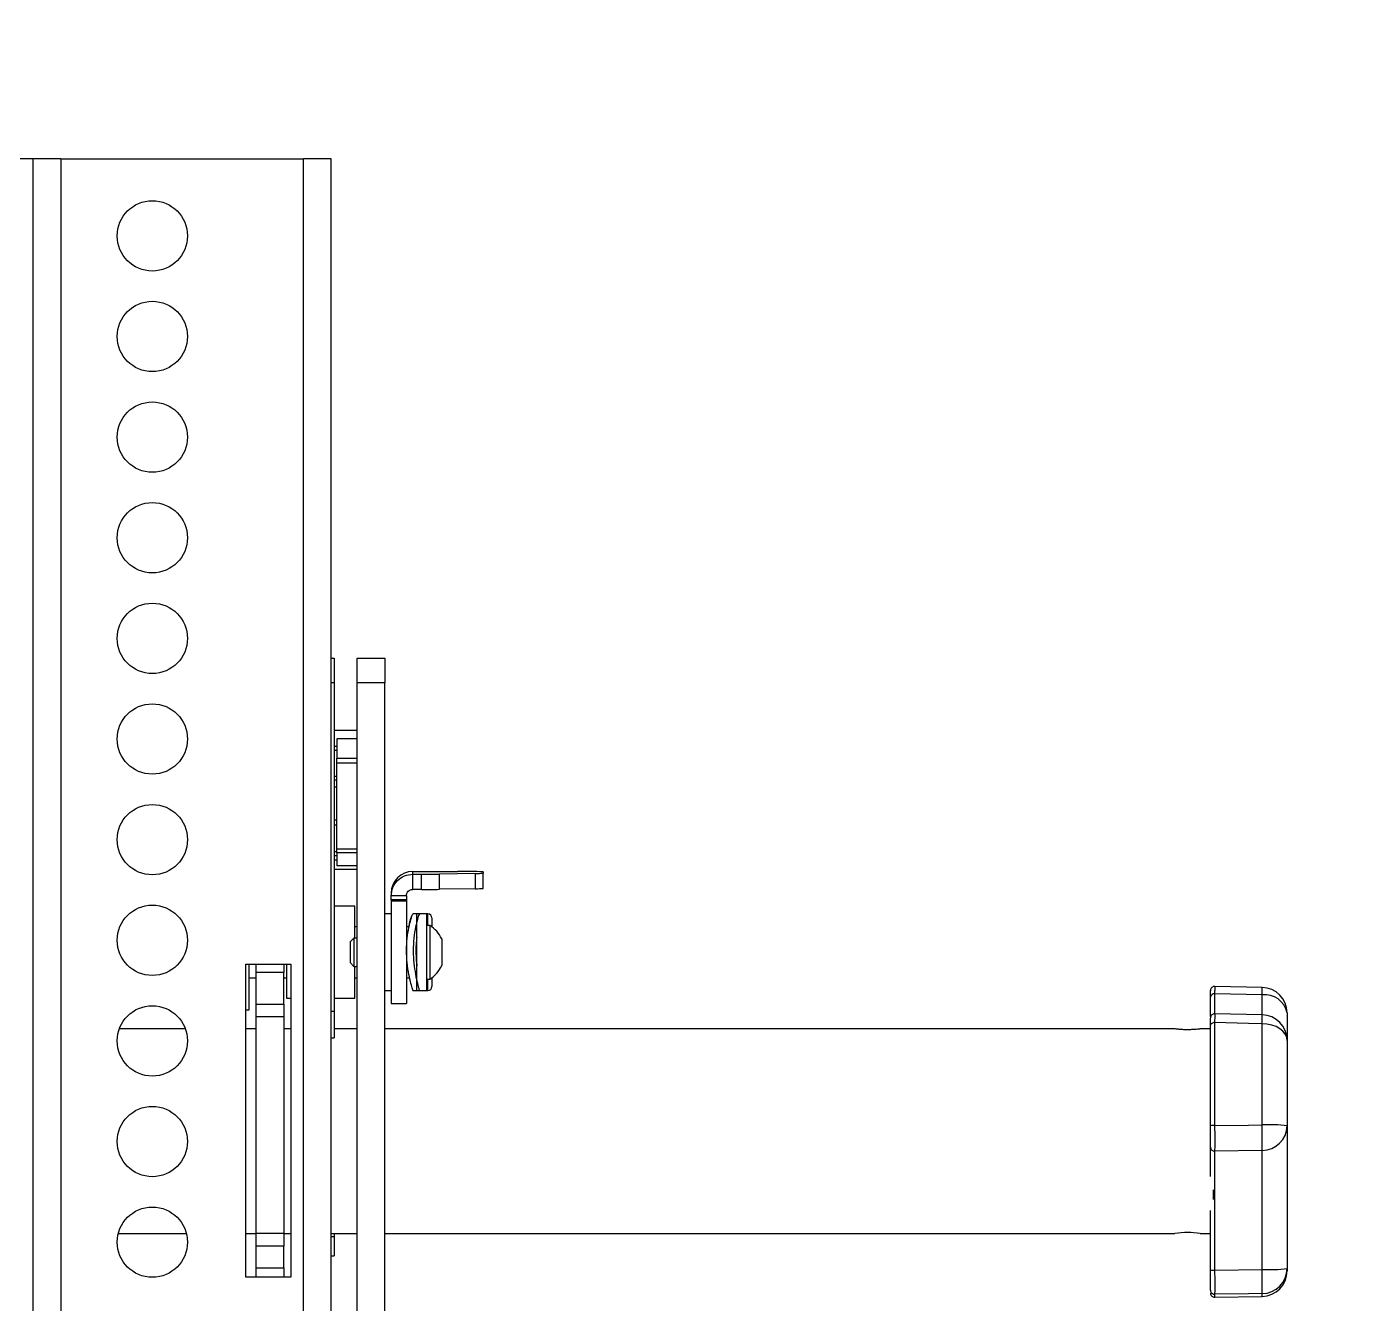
# Model space of a CAD drawing. Extents: x -382 to 1420, y -377 to 265.
# Drawn here: x 230.81 to 237.3, y -160.8 to -154.57 of the extents above; entities that cross this region are included whole.
import ezdxf
from ezdxf import colors
from ezdxf.entities.mleader import LeaderData, LeaderLine
from ezdxf.math import Vec2, Vec3

# ---------------------------------------------------------------- set-up
doc = ezdxf.new("R2010")
doc.units = 0
doc.header["$MEASUREMENT"] = 0
for name, color, linetype in [('AV-Anno-Iden', 154, 'CONTINUOUS'), ('AV-Detl-Obje-Brkt', 202, 'CONTINUOUS'), ('AV-Detl-Obje-Mont', 232, 'CONTINUOUS'), ('AV-Elev-Dims', 14, 'CONTINUOUS')]:
    doc.layers.add(name, color=color, linetype=linetype)
doc.styles.get("Standard").update_dxf_attribs({"font": 'arial.ttf'})

# ---------------------------------------------------------------- blocks, each defined once
blk = doc.blocks.new('A$C429A2651')
at = {"layer": 'AV-Detl-Obje-Brkt', "linetype": 'Continuous', "lineweight": 15}
for p, q in [((28.5715, 20.9101), (28.509, 20.9101)), ((28.5715, 20.9101), (28.5715, 4.4204)), ((28.7073, 20.9101), (28.5715, 20.9101)), ((28.7073, 20.9101), (28.7073, 4.4204)), ((28.7073, 20.9101), (29.894, 20.9101)), ((29.894, 4.4204), (29.894, 20.9101)), ((30.0298, 20.9101), (29.894, 20.9101)), ((30.0298, 4.4204), (30.0298, 20.9101)), ((30.0298, 18.4697), (30.0447, 18.4697)), ((30.0447, 18.4697), (30.0447, 18.3492)), ((30.1574, 18.4697), (30.2918, 18.4697)), ((30.1574, 18.3492), (30.1574, 18.4697)), ((30.2918, 18.4697), (30.2918, 18.3492)), ((30.0447, 18.3492), (30.0298, 18.3492)), ((30.0447, 18.3492), (30.0447, 16.7446)), ((30.2918, 18.3492), (30.1574, 18.3492)), ((30.1574, 13.9712), (30.1574, 18.3492)), ((30.2918, 13.9712), (30.2918, 18.3492)), ((30.1574, 18.117), (30.0447, 18.117)), ((30.0447, 18.0397), (30.0575, 18.0397)), ((30.1574, 18.0757), (30.0575, 18.0757)), ((30.0575, 18.0757), (30.0575, 17.981)), ((30.0447, 18.0214), (30.0575, 18.0214)), ((30.0575, 17.981), (30.1574, 17.981)), ((30.0575, 17.9576), (30.0575, 17.981)), ((30.1574, 17.9576), (30.0575, 17.9576)), ((30.0575, 17.5389), (30.0575, 17.9576)), ((30.0447, 17.893), (30.0575, 17.893)), ((30.0447, 17.8765), (30.0575, 17.8765)), ((30.0575, 17.8399), (30.0447, 17.8399)), ((30.0447, 17.6805), (30.0575, 17.6805)), ((30.0447, 17.6552), (30.0575, 17.6552)), ((30.0447, 17.5252), (30.0575, 17.5252)), ((30.0575, 17.5389), (30.1574, 17.5389)), ((30.0575, 17.519), (30.0575, 17.5389)), ((30.1574, 17.519), (30.0575, 17.519)), ((30.0575, 17.519), (30.0575, 17.4551)), ((30.0447, 17.5067), (30.0575, 17.5067)), ((30.0575, 17.483), (30.0447, 17.483)), ((30.1574, 17.4551), (30.0575, 17.4551)), ((30.0447, 17.4391), (30.1574, 17.4391)), ((30.4289, 17.4148), (30.4289, 17.4276)), ((30.4289, 17.4276), (30.6476, 17.4276)), ((30.4289, 17.3402), (30.4289, 17.4148)), ((30.4289, 17.4148), (30.4709, 17.4148)), ((30.4709, 17.3402), (30.4709, 17.4148)), ((30.7359, 17.4185), (30.5592, 17.4154)), ((30.5592, 17.3408), (30.5592, 17.4154)), ((30.7359, 17.3438), (30.7359, 17.4185)), ((30.7725, 17.4255), (30.7725, 17.42)), ((30.7725, 17.3453), (30.7725, 17.42)), ((30.3231, 17.3218), (30.3231, 17.3089)), ((30.4709, 17.3402), (30.4289, 17.3402)), ((30.7359, 17.3438), (30.5592, 17.3408)), ((30.1447, 17.258), (30.0447, 17.258)), ((30.1447, 17.1021), (30.1447, 17.258)), ((30.3977, 17.3089), (30.3231, 17.3089)), ((30.3231, 17.2894), (30.3231, 17.3089)), ((30.3977, 17.2894), (30.3231, 17.2894)), ((30.3231, 17.2894), (30.3231, 17.2829)), ((30.3977, 17.2829), (30.3231, 17.2829)), ((30.3231, 17.2829), (30.3231, 16.7833)), ((30.3977, 17.3089), (30.3977, 17.2894)), ((30.3977, 17.2894), (30.3977, 17.2829)), ((30.3977, 17.2829), (30.3977, 16.7833)), ((30.3231, 17.2205), (30.2918, 17.2205)), ((30.4602, 17.2205), (30.4281, 17.2205)), ((30.4969, 17.2205), (30.448, 17.2205)), ((30.448, 17.0983), (30.448, 17.2205)), ((30.5023, 17.2205), (30.4969, 17.2205)), ((30.4969, 17.0983), (30.4969, 17.2205)), ((30.5023, 17.164), (30.5023, 17.2205)), ((30.5223, 17.2005), (30.5223, 17.157)), ((30.1574, 17.158), (30.1447, 17.158)), ((30.4105, 17.158), (30.3977, 17.158)), ((30.5119, 17.164), (30.4969, 17.164)), ((30.5119, 17.164), (30.5119, 16.9022)), ((30.1408, 17.1021), (30.1222, 17.0835)), ((30.1222, 17.0835), (30.1222, 16.9828)), ((30.1574, 17.1021), (30.1408, 17.1021)), ((30.1408, 17.1021), (30.1408, 16.9642)), ((30.448, 16.8457), (30.448, 17.0983)), ((30.4969, 16.8457), (30.4969, 17.0983)), ((30.5699, 17.0986), (30.5699, 16.9677)), ((29.6129, 16.9751), (29.8316, 16.9751)), ((29.6129, 15.4448), (29.6129, 16.9751)), ((29.6288, 16.752), (29.6288, 16.9751)), ((29.6632, 16.9339), (29.6632, 16.9751)), ((29.7976, 16.9339), (29.6632, 16.9339)), ((29.6632, 16.7789), (29.6632, 16.9339)), ((29.7976, 16.9751), (29.7976, 16.9339)), ((29.7976, 16.7789), (29.7976, 16.9339)), ((29.8104, 16.9751), (29.8104, 16.8083)), ((29.8316, 16.9751), (29.8316, 15.4448)), ((30.1222, 16.9828), (30.1408, 16.9642)), ((30.1408, 16.9642), (30.1574, 16.9642)), ((30.1447, 16.8083), (30.1447, 16.9642)), ((29.6288, 16.9082), (29.6632, 16.9082)), ((29.7976, 16.9082), (29.8104, 16.9082)), ((30.1447, 16.9082), (30.1574, 16.9082)), ((30.3977, 16.9082), (30.4136, 16.9082)), ((30.4969, 16.9022), (30.5119, 16.9022)), ((30.5023, 16.8457), (30.5023, 16.9022)), ((30.5223, 16.9093), (30.5223, 16.8657)), ((29.8104, 16.8083), (29.8316, 16.8083)), ((30.0447, 16.8083), (30.1447, 16.8083)), ((30.2918, 16.8457), (30.3231, 16.8457)), ((30.4287, 16.8457), (30.4602, 16.8457)), ((30.448, 16.8457), (30.4969, 16.8457)), ((30.4969, 16.8457), (30.5023, 16.8457)), ((29.6129, 16.752), (29.6288, 16.752)), ((29.6632, 16.7789), (29.7976, 16.7789)), ((29.6632, 16.717), (29.6632, 16.7789)), ((29.7976, 16.7789), (29.7976, 16.717)), ((30.0298, 16.7446), (30.0447, 16.7446)), ((30.0447, 16.7446), (30.0447, 16.6153)), ((30.3231, 16.7833), (30.3977, 16.7833)), ((29.7976, 16.717), (29.6632, 16.717)), ((29.6632, 15.6603), (29.6632, 16.717)), ((29.7976, 16.717), (29.7976, 15.6603)), ((29.3168, 16.6584), (28.9938, 16.6584)), ((29.6632, 16.6584), (29.6129, 16.6584)), ((29.8316, 16.6584), (29.7976, 16.6584)), ((30.0298, 16.6153), (30.0447, 16.6153)), ((30.1574, 16.6584), (30.0447, 16.6584)), ((28.989, 15.659), (29.3217, 15.659)), ((29.6129, 15.659), (29.6632, 15.659)), ((29.6632, 15.6603), (29.7976, 15.6603)), ((29.6632, 15.5973), (29.6632, 15.6603)), ((29.7976, 15.6603), (29.7976, 15.5973)), ((29.7976, 15.659), (29.8316, 15.659)), ((30.0298, 15.659), (30.1574, 15.659)), ((30.0447, 15.6419), (30.0298, 15.6419)), ((30.0447, 15.659), (30.0447, 15.6419)), ((30.0447, 15.6419), (30.0447, 15.55)), ((29.7976, 15.5973), (29.6632, 15.5973)), ((29.6632, 15.491), (29.6632, 15.5973)), ((29.7976, 15.491), (29.7976, 15.5973)), ((30.0298, 15.55), (30.0447, 15.55)), ((29.8316, 15.4448), (29.6129, 15.4448)), ((29.6632, 15.491), (29.7976, 15.491)), ((29.6632, 15.4448), (29.6632, 15.491)), ((29.7976, 15.491), (29.7976, 15.4448))]:
    blk.add_line(p, q, dxfattribs=at)
for centre in [(29.1553, 20.5343), (29.1553, 20.0425), (29.1553, 19.5507), (29.1553, 19.0589), (29.1553, 18.5671), (29.1553, 18.0753), (29.1553, 17.5834), (29.1553, 17.0916), (29.1553, 16.5998), (29.1553, 16.108), (29.1553, 15.6162)]:
    blk.add_circle(centre, 0.1718, dxfattribs=at)
for centre, radius, start, end in [((30.4289, 17.3218), 0.1059, 89.99579, 179.99579), ((30.4763, 22.8751), 5.4603, 269.94337, 270.8703), ((30.6788, 15.6043), 1.8237, 87.0548, 90.98096), ((30.7411, 17.7348), 0.3163, 269.05181, 275.68803), ((30.4763, 22.8004), 5.4603, 269.94337, 270.8703), ((30.7411, 17.6601), 0.3163, 269.05181, 275.68803), ((30.5023, 17.2005), 0.02, 0, 90), ((30.43, 17.0331), 0.1544, 25.07999, 57.96954), ((30.43, 17.0331), 0.1544, 302.03046, 334.92001), ((30.5023, 16.8657), 0.02, 270, 0)]:
    blk.add_arc(centre, radius, start, end, dxfattribs=at)
for points in [[(30.3231, 17.3089), (30.3246, 17.3228), (30.3278, 17.3505), (30.3523, 17.3855), (30.3873, 17.41), (30.4151, 17.4132), (30.4289, 17.4148)], [(30.3977, 17.3089), (30.3982, 17.313), (30.3991, 17.3212), (30.4063, 17.3315), (30.4167, 17.3387), (30.4248, 17.3397), (30.4289, 17.3402)]]:
    blk.add_open_spline(points, degree=3, dxfattribs=at)
for points, knots in [([(30.3977, 17.042), (30.3984, 17.0623), (30.3998, 17.1029), (30.4093, 17.1564), (30.4199, 17.1966), (30.4277, 17.2191), (30.428, 17.2183), (30.4281, 17.218)], [0, 0, 0, 0, 0.213349, 0.426418, 0.646667, 0.872214, 1, 1, 1, 1]), ([(30.4096, 17.158), (30.4112, 17.166), (30.4162, 17.1902), (30.4251, 17.2145), (30.4274, 17.2181), (30.4285, 17.2199)], [0, 0, 0, 0, 0.202684, 0.614873, 1, 1, 1, 1]), ([(30.4602, 17.2203), (30.4595, 17.2193), (30.4583, 17.2173), (30.4495, 17.1893), (30.4393, 17.1455), (30.4313, 17.088), (30.4298, 17.0249), (30.4349, 16.9641), (30.4443, 16.9105), (30.4541, 16.8699), (30.4603, 16.8473), (30.4596, 16.848), (30.4594, 16.8482)], [0, 0, 0, 0, 0.102475, 0.204844, 0.309998, 0.417612, 0.52204, 0.622513, 0.724456, 0.830881, 0.93804, 1, 1, 1, 1]), ([(30.448, 17.1065), (30.4467, 17.0952), (30.444, 17.0702), (30.4435, 17.0256), (30.4456, 16.9883), (30.4479, 16.9709), (30.4486, 16.9662)], [0, 0, 0, 0, 0.261604, 0.576807, 0.885692, 1, 1, 1, 1]), ([(30.4287, 16.8464), (30.4285, 16.8478), (30.4281, 16.8507), (30.4201, 16.879), (30.4096, 16.9229), (30.3998, 16.9797), (30.3984, 17.0217), (30.3977, 17.042)], [0, 0, 0, 0, 0.186319, 0.384064, 0.588913, 0.801146, 1, 1, 1, 1])]:
    blk.add_open_spline(points, degree=3, knots=knots, dxfattribs=at)
at = {"layer": 'AV-Detl-Obje-Mont', "linetype": 'Continuous', "lineweight": 15}
for p, q in [((34.3286, 16.7183), (34.3286, 16.8155)), ((34.5806, 16.8248), (34.3489, 16.8296)), ((34.3489, 16.8296), (34.3489, 16.7301)), ((34.5812, 16.8612), (34.349, 16.8664)), ((34.5806, 16.7221), (34.5806, 16.8248)), ((34.3286, 16.1853), (34.3286, 16.6763)), ((34.3489, 16.6894), (34.3489, 16.186)), ((34.5812, 16.7275), (34.349, 16.7326)), ((34.5806, 16.1897), (34.5806, 16.6838)), ((34.7033, 16.7364), (34.7033, 16.6026)), ((34.1545, 16.6584), (30.2918, 16.6584)), ((34.3286, 16.6584), (34.2786, 16.6584)), ((34.7033, 16.6026), (34.7033, 16.1849)), ((34.7033, 16.1849), (34.7033, 15.4875)), ((34.3286, 15.9372), (34.3286, 16.0804)), ((34.5806, 16.0643), (34.3489, 16.0611)), ((34.3489, 16.0611), (34.3489, 15.4796)), ((34.5806, 15.4825), (34.5806, 16.0643)), ((34.3411, 15.8722), (34.3411, 15.8252)), ((34.3286, 15.4804), (34.3286, 15.7707)), ((30.2918, 15.659), (34.1545, 15.659)), ((34.2786, 15.659), (34.3286, 15.659)), ((34.3489, 15.4796), (34.5806, 15.4825)), ((34.7033, 15.4875), (34.7033, 15.476)), ((34.3489, 15.3615), (34.3489, 15.347)), ((34.3489, 15.347), (34.5806, 15.3511)), ((34.5806, 15.3511), (34.5806, 15.3648))]:
    blk.add_line(p, q, dxfattribs=at)
at = {"layer": 'AV-Detl-Obje-Mont', "linetype": 'Continuous', "lineweight": 15, "flags": 128}
for points in [[(34.3489, 16.6894), (34.345, 16.6891), (34.3412, 16.6884), (34.3376, 16.6872), (34.3346, 16.6856), (34.332, 16.6836), (34.3301, 16.6813), (34.329, 16.6789), (34.3286, 16.6763)], [(34.5806, 16.6838), (34.5145, 16.6854), (34.3489, 16.6894)], [(34.7033, 16.6026), (34.701, 16.6183), (34.694, 16.6334), (34.6827, 16.6473), (34.6675, 16.6596), (34.649, 16.6697), (34.6277, 16.6772), (34.6047, 16.682), (34.5806, 16.6838)], [(34.3489, 16.186), (34.5145, 16.1886), (34.5806, 16.1897)], [(34.5806, 15.3648), (34.5145, 15.3638), (34.3489, 15.3615)]]:
    blk.add_lwpolyline(points, dxfattribs=at)
at = {"layer": 'AV-Detl-Obje-Mont', "linetype": 'Continuous', "lineweight": 15}
for centre, radius, start, end in [((34.3486, 16.8464), 0.02, 89.5168, 180.00013), ((34.3462, 16.8118), 0.018, 81.15964, 168.28162), ((32.7079, 16.8734), 1.8733, 358.51377, 359.62832), ((34.5946, 16.7149), 0.1108, 11.16979, 97.27196), ((34.5784, 16.7364), 0.1249, 0, 88.72916), ((34.3486, 16.7126), 0.02, 89.60358, 180.02956), ((33.1568, 16.7238), 1.4243, 358.39091, 0.14778), ((34.5784, 16.6026), 0.1249, 0, 88.74429), ((34.3438, 16.0338), 0.1524, 88.06765, 95.72564), ((34.6109, 15.3918), 0.7984, 83.35045, 92.17388), ((31.591, 16.127), 2.9903, 358.7986, 1.2014), ((34.5806, 16.187), 0.1227, 269.98923, 359.00072), ((34.3483, 16.0807), 0.0197, 181.01106, 271.93221), ((34.2162, 15.1614), 0.5015, 82.84572, 97.06446), ((34.3438, 15.6211), 0.1416, 263.83711, 272.07896), ((34.6109, 16.2382), 0.7563, 267.70541, 277.02213), ((34.5795, 15.4886), 0.1238, 270.50319, 359.5176), ((32.0057, 15.4236), 2.5756, 358.69052, 1.30948), ((34.5784, 15.476), 0.1249, 271, 0), ((34.3484, 15.3813), 0.0198, 180.5317, 271.49813), ((34.3486, 15.367), 0.02, 180, 271)]:
    blk.add_arc(centre, radius, start, end, dxfattribs=at)
for points, knots in [([(34.3286, 16.8155), (34.3286, 16.8228), (34.3286, 16.8375), (34.3286, 16.8468), (34.3286, 16.8454), (34.3286, 16.8451)], [0, 0, 0, 0, 0.424109, 0.853266, 1, 1, 1, 1]), ([(34.349, 16.8648), (34.349, 16.8652), (34.349, 16.8669), (34.349, 16.8558), (34.3489, 16.8383), (34.3489, 16.8296)], [0, 0, 0, 0, 0.14695, 0.5760017, 1, 1, 1, 1]), ([(34.3286, 16.6763), (34.3286, 16.6843), (34.3286, 16.7003), (34.3286, 16.7119), (34.3286, 16.7113), (34.3286, 16.7111)], [0, 0, 0, 0, 0.3881242, 0.7808684, 1, 1, 1, 1]), ([(34.349, 16.7308), (34.349, 16.7311), (34.349, 16.7318), (34.349, 16.718), (34.3489, 16.6989), (34.3489, 16.6894)], [0, 0, 0, 0, 0.220046, 0.612333, 1, 1, 1, 1]), ([(34.2786, 16.6584), (34.2779, 16.6583), (34.2766, 16.6581), (34.2659, 16.6569), (34.2501, 16.6555), (34.2304, 16.6545), (34.2091, 16.6543), (34.1886, 16.6551), (34.1712, 16.6564), (34.1592, 16.6577), (34.1534, 16.6584), (34.1543, 16.6583), (34.1545, 16.6583)], [0, 0, 0, 0, 0.106803, 0.213587, 0.320887, 0.428542, 0.53563, 0.642113, 0.748896, 0.856415, 0.963962, 1, 1, 1, 1]), ([(34.3286, 16.0804), (34.3286, 16.0845), (34.3286, 16.0927), (34.3286, 16.118), (34.3286, 16.1498), (34.3286, 16.1735), (34.3286, 16.1853)], [0, 0, 0, 0, 0.247775, 0.498499, 0.74925, 1, 1, 1, 1]), ([(34.3489, 16.186), (34.3489, 16.1719), (34.349, 16.1437), (34.349, 16.1058), (34.349, 16.0757), (34.3489, 16.0659), (34.3489, 16.0611)], [0, 0, 0, 0, 0.250748, 0.501501, 0.752227, 1, 1, 1, 1]), ([(34.3286, 15.3811), (34.3286, 15.3844), (34.3286, 15.3911), (34.3286, 15.4145), (34.3286, 15.4451), (34.3286, 15.4686), (34.3286, 15.4804)], [0, 0, 0, 0, 0.2477747, 0.4984987, 0.74925, 1, 1, 1, 1]), ([(34.3489, 15.4796), (34.3489, 15.4656), (34.349, 15.4376), (34.349, 15.4013), (34.349, 15.3733), (34.3489, 15.3654), (34.3489, 15.3615)], [0, 0, 0, 0, 0.250748, 0.501501, 0.752227, 1, 1, 1, 1])]:
    blk.add_open_spline(points, degree=3, knots=knots, dxfattribs=at)

msp = doc.modelspace()

# ---------------------------------------------------------------- block references
at = {"layer": 'AV-Anno-Iden'}
msp.add_blockref('A$C429A2651', (202.26765, -176.12359), dxfattribs=at)

# ---------------------------------------------------------------- leaders
at = {"layer": 'AV-Elev-Dims'}
ml = msp.add_multileader_mtext('Standard', dxfattribs=at)
ml.set_content('1-GANG NETWORK PLATE\\P(X1 PORT) BY OTHERS', color=256)
ml.set_leader_properties()
ml.build(insert=Vec2(0, 0))
ml.multileader.update_dxf_attribs({"leader_type": 2, "dogleg_length": 0.36, "arrow_head_size": 2.25, "scale": 24})
ctx = ml.context
ctx.base_point, ctx.scale, ctx.char_height, ctx.arrow_head_size, ctx.landing_gap_size, ctx.plane_origin = Vec3(241.57686, -140.5354), 24, 1.875, 2.25, 2.16, Vec3(249.79715, -137.1591)
ctx.text_align_type = 2
notes = []
notes.append((ctx, [(0, (1, 1, 0), (232.93686, -140.5354), (1, 0), 8.64, [(0, [(224.16984, -149.13821), (232.11345, -142.58575), (237.62328, -144.71075), (239.23135, -138.80275)], 0, [])])]))
ctx.mtext.insert, ctx.mtext.alignment, ctx.mtext.flow_direction = Vec3(276.49437, -139.32228), 3, 5
ml = msp.add_multileader_mtext('Standard', dxfattribs=at)
ml.set_content('NEC E658 65" DISPLAY\\PW CHIEF LTM1U TILT MOUNT', color=256)
ml.set_leader_properties()
ml.build(insert=Vec2(0, 0))
ml.multileader.update_dxf_attribs({"leader_type": 2, "dogleg_length": 0.36, "arrow_head_size": 2.25, "scale": 24})
ctx = ml.context
ctx.base_point, ctx.scale, ctx.char_height, ctx.arrow_head_size, ctx.landing_gap_size, ctx.plane_origin = Vec3(101.57763, -149.09103), 24, 1.875, 2.25, 2.16, Vec3(87.125, -153.41108)
notes.append((ctx, [(0, (1, 1, 0), (92.93763, -149.09103), (1, 0), 8.64, [(0, [(87.75, -155.41108), (94.46311, -150.35504), (96.36031, -153.19906), (98.73182, -148.61702)], 0, [])])]))
ctx.mtext.insert, ctx.mtext.width, ctx.mtext.flow_direction = Vec3(103.73763, -148.13754), 39.1374344, 5
for ctx, leaders in notes:
    for number, flags, end, landing, length, lines in leaders:
        leader = LeaderData()
        leader.index, (leader.has_last_leader_line, leader.has_dogleg_vector, leader.attachment_direction) = number, flags
        leader.last_leader_point, leader.dogleg_vector, leader.dogleg_length = Vec3(end), Vec3(landing), length
        for number, points, colour, breaks in lines:
            line = LeaderLine()
            line.index, line.vertices, line.color, line.breaks = number, Vec3.list(points), colors.encode_raw_color(colour), breaks
            leader.lines.append(line)
        ctx.leaders.append(leader)

doc.saveas('drawing.dxf')
